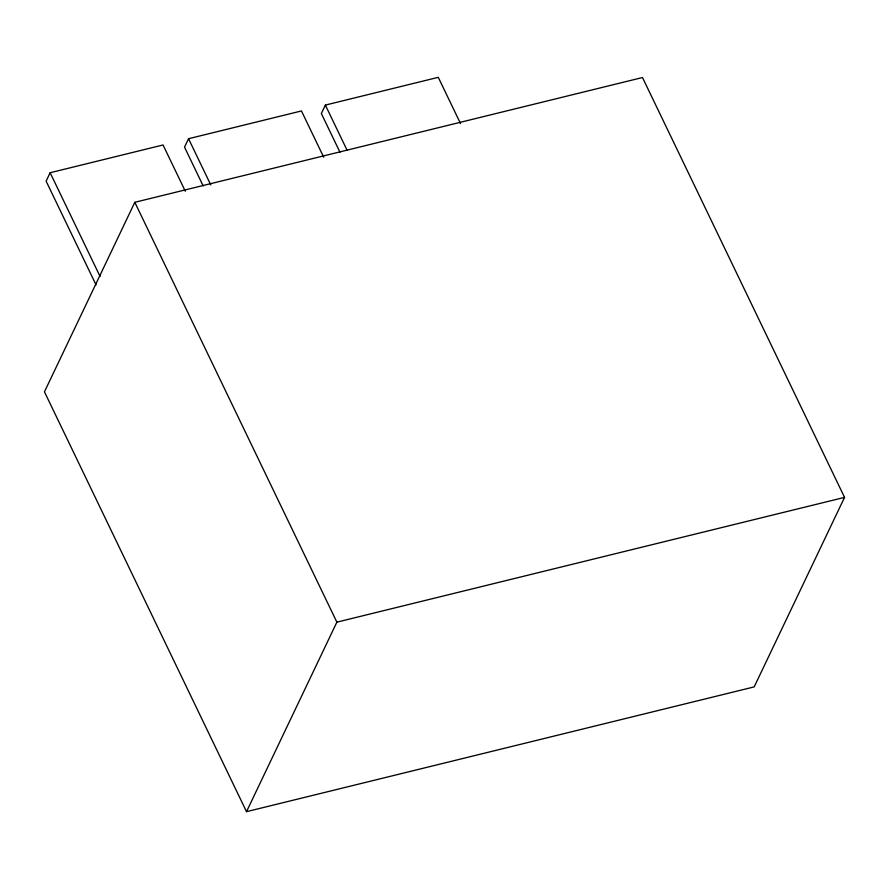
<?xml version="1.0" encoding="UTF-8"?>
<svg xmlns="http://www.w3.org/2000/svg" width="889" height="889" viewBox="0 0 889 889"><rect width="100%" height="100%" fill="white"/><g stroke="black" fill="none" stroke-linecap="round" stroke-linejoin="round"><path stroke-width="1.33" d="M185.301 191.213L163.054 144.974L50.14 172.733L46.117 181.156L96.034 284.869M134.817 202.303L44.45 391.816L246.509 811.668L754.183 686.897L844.55 497.384L642.491 77.532L134.817 202.303L336.875 622.156L246.509 811.668M323.707 157.197L301.449 110.958L188.535 138.717L184.523 147.141L203.159 185.879M460.524 123.571L438.277 77.332L325.363 105.091L321.34 113.514L339.987 152.252M336.875 622.156L844.55 497.384M325.363 105.091L347.01 150.074M188.535 138.717L210.793 184.945M50.14 172.733L100.057 276.446"/></g></svg>
